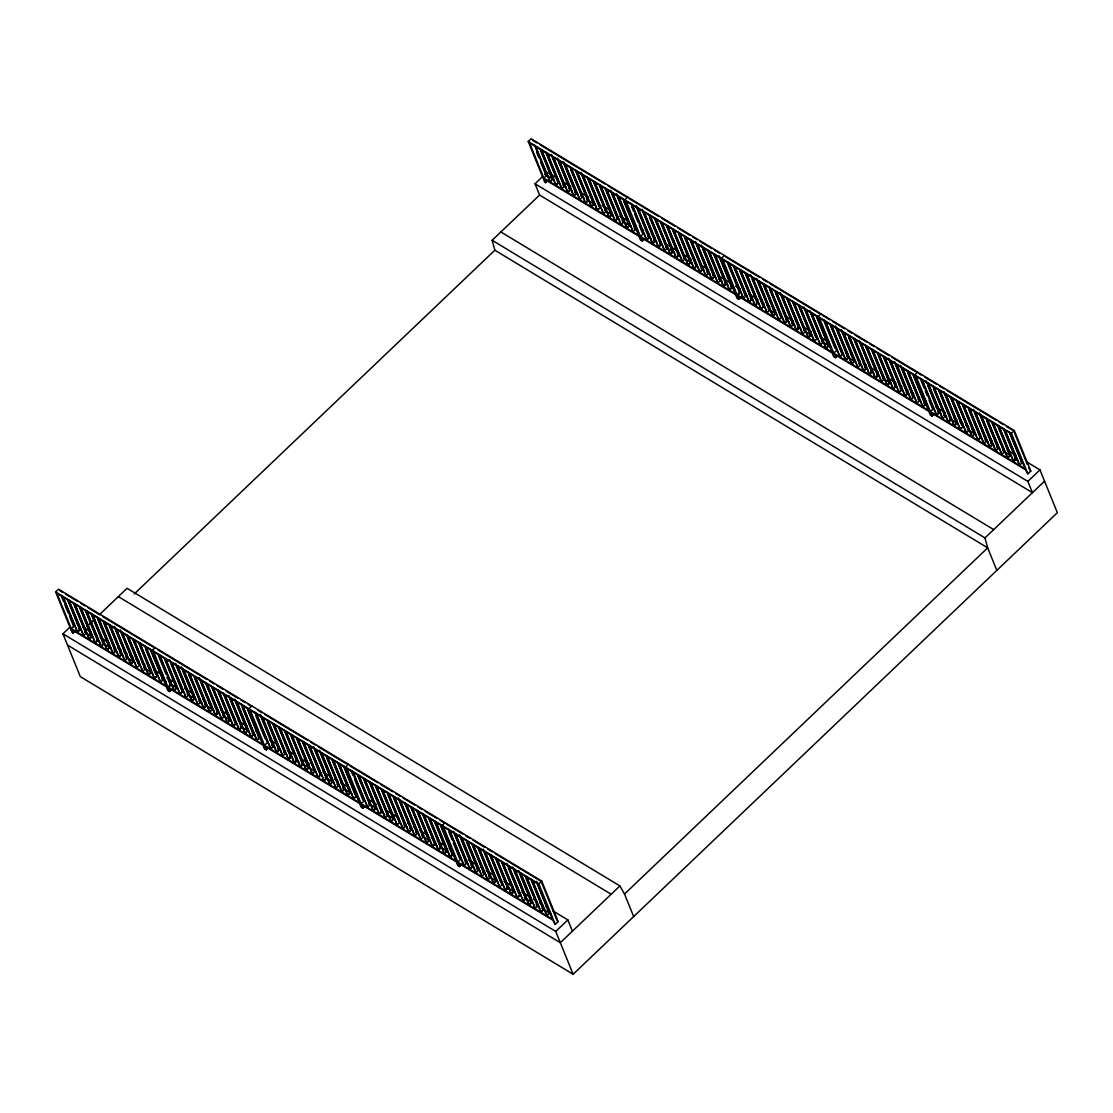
<?xml version="1.0" encoding="UTF-8"?>
<svg xmlns="http://www.w3.org/2000/svg" width="1113" height="1113" viewBox="0 0 1113 1113"><rect width="100%" height="100%" fill="white"/><g stroke="black" fill="none" stroke-linecap="round" stroke-linejoin="round"><path stroke-width="1.5" d="M75.03 631.308L73.096 633.158L72.122 632.574L55.65 592.005L58.558 589.222L541.711 881.037L558.183 921.606L555.276 924.374L552.855 920.187L458.153 862.992L459.613 866.596L462.521 863.827M548.584 179.889L545.676 182.657L544.716 182.073L528.23 141.504L531.138 138.735L1014.291 430.536L1030.777 471.105L1027.869 473.874L1025.435 469.686L930.732 412.492L932.207 416.095L934.141 414.245M1026.603 461.798L1039.959 469.867L1057.35 512.69L573.139 974.265L80.317 676.634L62.94 633.798L70.202 626.883M535.033 183.77L1027.856 481.414L1032.433 492.683L539.61 195.039L535.033 183.77L542.295 176.842M544.716 174.532L547.137 172.237M71.26 628.65L56.986 593.479L151.674 650.674L165.962 685.845L71.26 628.65L74.168 625.882L61.841 595.511M543.84 178.15L529.565 142.993L624.268 200.187L638.542 235.344L543.84 178.15L546.747 175.381L534.421 145.01M67.782 599.434L80.108 629.805L77.687 632.114L79.621 629.513L67.295 599.142M540.32 148.989L552.646 179.346L550.225 181.656L552.159 179.054L540.487 150.297M87.106 626.382L94.605 619.245M99.614 614.473L127.063 588.304L619.885 885.934L624.518 894.031L633.673 916.569M996.831 570.385L987.676 547.846L494.854 250.216L492.155 240.269L539.61 195.039M546.233 152.564L558.559 182.922L556.138 185.231L558.086 182.629L545.746 152.272M83.6 635.69L68.839 600.241L83.6 635.69L86.021 633.38L73.695 603.009M134.214 593.994L494.854 250.216M79.607 606.585L91.948 636.956L89.527 639.265L91.461 636.664L79.774 607.893M561.578 188.514L564.486 186.497L561.578 188.514L547.304 153.357L562.065 188.807M94.953 642.549L97.861 640.532L94.953 642.549L80.679 607.378L95.44 642.841M557.418 158.116L570.399 190.073L567.978 192.382L569.926 189.78L558.239 161.009M91.447 613.736L103.787 644.107L101.366 646.416L103.3 643.815L91.614 615.044M563.345 161.691L576.325 193.648L573.905 195.958L575.838 193.356L564.152 164.585M97.374 617.312L109.7 647.683L107.279 649.978L109.213 647.39L97.541 618.619M579.817 199.533L565.056 164.084L579.817 199.533L582.238 197.224L569.912 166.853M103.286 620.887L115.613 651.258L113.192 653.554L115.14 650.966L103.453 622.195M575.824 170.428L588.165 200.799L585.744 203.109L587.678 200.507L575.991 171.736M109.213 624.463L121.54 654.82L119.119 657.129L121.053 654.527L109.366 625.77M581.097 172.404L594.078 204.375L591.657 206.684L593.591 204.082L581.264 173.711M114.472 626.438L127.452 658.395L125.032 660.705L126.979 658.103L115.293 629.346M597.097 209.967L599.99 207.95L597.097 209.967L582.809 174.811L597.57 210.26M120.399 630.014L133.379 661.971L130.958 664.28L132.892 661.679L120.566 631.321M603.496 213.835L588.735 178.372L603.496 213.835L605.917 211.526L593.591 181.155M155.18 647.585L152.286 650.354L168.759 690.923M627.774 197.098L624.866 199.867L641.338 240.436L643.272 238.585M599.504 184.73L611.83 215.101L609.409 217.411L611.343 214.809L599.67 186.038M136.871 667.856L122.11 632.407L136.871 667.856L139.292 665.546L126.965 635.189M605.416 188.306L617.757 218.677L615.336 220.986L617.27 218.385L604.943 188.014M142.784 671.431L128.037 635.982L142.784 671.431L145.205 669.122L132.878 638.765M138.805 642.326L151.131 672.697L148.711 675.007L150.645 672.405L138.318 642.048M610.689 190.281L623.67 222.252L621.249 224.562L623.183 221.96L611.51 193.189M154.15 678.29L157.044 676.273L154.15 678.29L139.862 643.133L154.624 678.582M616.616 193.857L629.582 225.828L627.162 228.123L629.109 225.536L617.423 196.764M160.55 682.158L145.789 646.709L160.55 682.158L162.971 679.848L150.631 649.477M618.327 196.25L633.088 231.699L635.509 229.389L623.183 199.032M167.896 686.999L153.608 651.842L248.31 709.037L262.585 744.194L167.896 686.999L170.79 684.231L158.463 653.874M640.476 236.513L626.202 201.342L720.904 258.536L735.178 293.707L640.476 236.513L643.384 233.744L631.057 203.373M171.652 689.67L169.719 691.507L168.258 687.904L170.192 686.067M545.676 182.657L544.215 179.054L638.918 236.248L640.378 239.852L642.312 241.02L644.246 239.17M164.404 657.797L176.744 688.168L174.31 690.477L176.257 687.876L164.571 659.105M636.302 205.752L649.282 237.709L646.862 240.018L648.796 237.417L637.109 208.66M179.749 693.761L182.657 691.743L179.749 693.761L165.475 658.59L180.236 694.053M642.215 209.327L655.195 241.284L652.774 243.594L654.708 240.992L643.036 212.221M648.782 214.489L661.108 244.86L658.687 247.169L660.635 244.568L649.602 217.397M186.149 697.628L171.388 662.165L186.149 697.628L188.57 695.319L175.59 663.348M181.516 666.924L194.497 698.894L192.076 701.19L194.01 698.602L182.323 669.831M664.614 250.745L649.853 215.296L664.614 250.745L667.035 248.436L654.708 218.065M660.621 221.64L672.948 252.011L670.527 254.321L672.475 251.719L660.788 222.948M183.228 669.316L197.989 704.766L200.41 702.456L188.083 672.099M193.996 675.674L206.336 706.032L203.916 708.341L205.849 705.739L194.163 676.982M666.534 225.216L678.874 255.587L676.454 257.896L678.387 255.294L666.061 224.923M199.269 677.65L212.249 709.607L209.828 711.917L211.762 709.315L200.09 680.558M682.366 261.472L667.605 226.009L682.366 261.472L684.787 259.162L672.461 228.791M205.835 682.826L218.162 713.183L215.741 715.492L217.689 712.89L205.349 682.533M678.374 232.367L690.714 262.738L688.293 265.047L690.227 262.445L678.54 233.674M684.3 235.942L696.627 266.313L694.206 268.623L696.14 266.021L684.467 237.25M221.668 719.068L206.907 683.619L221.668 719.068L224.089 716.758L211.762 686.401M217.675 689.977L230.001 720.334L227.581 722.643L229.528 720.041L217.842 691.27M699.646 271.906L702.54 269.889L699.646 271.906L685.358 236.735L700.119 272.198M251.816 705.948L248.909 708.717L265.381 749.286M724.41 255.447L721.502 258.23L737.975 298.799M223.588 693.538L235.928 723.909L233.507 726.219L235.441 723.617L223.115 693.246M695.486 241.493L708.466 273.464L706.045 275.76L707.979 273.172L696.293 244.401M228.861 695.528L241.841 727.485L239.42 729.794L241.354 727.192L229.681 698.421M701.399 245.069L714.379 277.04L711.958 279.335L713.906 276.747L702.873 249.576M234.787 699.089L247.768 731.06L245.347 733.37L247.281 730.768L235.594 701.997M703.124 247.462L717.885 282.911L720.306 280.601L707.965 250.244M241.354 704.265L253.681 734.636L251.26 736.945L253.194 734.343L242.161 707.172M713.892 253.82L726.219 284.177L723.798 286.486L725.732 283.885L714.059 255.127M256.7 740.228L259.593 738.211L256.7 740.228L242.411 705.058L257.173 740.521M719.165 255.795L732.145 287.752L729.725 290.062L731.658 287.46L719.332 257.103M264.518 745.362L250.244 710.205L344.947 767.4L359.221 802.556L264.518 745.362L267.426 742.594L255.1 712.237M737.112 294.875L722.838 259.705L817.526 316.899L831.801 352.056L737.112 294.875L740.02 292.093L727.679 261.736M741.842 296.601L738.935 299.383L737.474 295.766L739.408 293.929M168.258 687.904L262.96 745.098L264.421 748.701L266.355 749.87L269.263 747.101M260.386 714.56L273.367 746.531L270.946 748.826L272.88 746.239L261.207 717.468M743.484 298.381L728.723 262.932L743.484 298.381L745.905 296.072L733.578 265.701M266.953 719.735L279.293 750.106L276.873 752.402L278.807 749.814L267.774 722.643M739.491 269.276L751.832 299.647L749.411 301.957L751.345 299.355L739.658 270.584M745.418 272.852L757.744 303.223L755.324 305.532L757.257 302.931L744.931 272.56M282.785 755.977L268.024 720.528L282.785 755.977L285.206 753.668L272.88 723.311M278.793 726.886L291.119 757.243L288.698 759.553L290.646 756.951L278.96 728.194M760.763 308.816L763.671 306.798L760.763 308.816L746.489 273.659L761.25 309.108M284.719 730.462L297.046 760.819L294.625 763.128L296.559 760.527L284.232 730.17M767.163 312.683L752.402 277.22L767.163 312.683L769.584 310.374L756.603 278.403M300.051 766.412L302.959 764.394L300.051 766.412L285.777 731.255L300.538 766.704M763.17 283.578L775.497 313.949L773.076 316.259L775.024 313.657L763.337 284.886M296.545 737.613L308.885 767.97L306.465 770.279L308.398 767.678L296.712 738.907M769.097 287.154L781.423 317.525L779.003 319.834L780.936 317.233L769.904 290.062M775.01 290.73L787.336 321.101L784.915 323.396L786.863 320.808L775.177 292.037M312.377 773.855L297.616 738.406L312.377 773.855L314.798 771.546L302.472 741.175M308.384 744.75L320.725 775.121L318.29 777.43L320.238 774.829L308.551 746.058M780.283 292.705L793.263 324.676L790.842 326.972L792.776 324.384L781.089 295.613M786.849 297.881L799.176 328.238L796.755 330.547L798.689 327.959L786.362 297.588M324.217 781.006L309.456 745.557L324.217 781.006L326.638 778.697L313.657 746.726M348.452 764.311L345.545 767.08L362.017 807.648M821.032 313.81L818.125 316.579L834.611 357.148M319.57 750.301L332.55 782.272L330.13 784.582L332.077 781.98L320.391 753.209M802.668 334.123L787.921 298.674L802.668 334.123L805.089 331.813L792.762 301.456M798.689 305.032L811.015 335.389L808.595 337.698L810.528 335.096L798.856 306.339M321.295 752.694L336.056 788.157L338.477 785.848L326.137 755.477M332.064 759.052L344.39 789.423L341.969 791.733L343.903 789.131L332.231 760.36M814.034 340.981L816.928 338.964L814.034 340.981L799.746 305.825L814.507 341.274M337.976 762.628L350.317 792.999L347.896 795.308L349.83 792.706L337.503 762.335M820.434 344.849L805.673 309.4L820.434 344.849L822.855 342.54L809.874 310.583M353.322 798.591L356.23 796.574L353.322 798.591L339.048 763.421L353.809 798.884M816.441 315.744L828.768 346.115L826.347 348.425L828.281 345.823L816.608 317.052M361.155 803.725L346.88 768.568L441.569 825.763L455.857 860.919L361.155 803.725L364.062 800.957L351.722 770.586M833.734 353.224L819.46 318.068L914.163 375.262L928.437 410.419L833.734 353.224L836.642 350.456L824.316 320.099M266.355 749.87L264.894 746.267L359.582 803.461L361.057 807.064L362.977 808.233L364.925 806.382M737.474 295.766L832.176 352.96L833.637 356.563L835.571 357.732L837.505 355.896M830.215 324.064L842.541 354.435L840.12 356.744L842.054 354.143L829.728 323.772M367.582 807.189L352.821 771.74L367.582 807.189L370.003 804.88L357.663 774.523M363.589 778.098L375.916 808.455L373.495 810.765L375.429 808.163L363.102 777.806M835.473 326.039L848.454 358.01L846.033 360.32L847.981 357.718L836.294 328.947M378.935 814.048L381.842 812.031L378.935 814.048L364.661 778.891L379.422 814.34M841.4 329.615L854.381 361.586L851.96 363.895L853.894 361.294L842.207 332.523M385.335 817.916L370.573 782.467L385.335 817.916L387.755 815.606L375.429 785.249M843.111 332.008L857.873 367.471L860.293 365.161L847.967 334.79M381.342 788.811L393.668 819.182L391.247 821.491L393.195 818.89L381.509 790.119M853.88 338.366L866.22 368.737L863.799 371.046L865.733 368.445L854.047 339.674M859.153 340.341L872.133 372.312L869.712 374.608L871.646 372.02L859.973 343.249M397.174 825.067L382.413 789.618L397.174 825.067L399.595 822.757L387.268 792.386M393.181 795.962L405.508 826.333L403.087 828.642L405.035 826.041L393.348 797.27M865.719 345.517L878.046 375.888L875.625 378.183L877.573 375.596L865.232 345.225M398.454 797.938L411.434 829.908L409.014 832.218L410.947 829.616L399.261 800.845M881.552 381.759L866.79 346.31L881.552 381.759L883.972 379.45L871.646 349.092M405.021 803.113L417.347 833.484L414.926 835.793L416.86 833.192L404.534 802.821M877.559 352.668L889.885 383.025L887.464 385.335L889.412 382.733L877.726 353.976M883.472 356.243L895.812 386.601L893.391 388.91L895.325 386.308L882.999 355.951M420.853 839.369L406.092 803.906L420.853 839.369L423.274 837.059L410.934 806.688M445.075 822.674L442.181 825.443L458.653 866.011M917.669 372.173L914.761 374.942L931.233 415.511M416.86 810.264L429.187 840.635L426.766 842.944L428.7 840.343L417.027 811.572M898.817 392.193L901.725 390.176L898.817 392.193L884.543 357.036L899.304 392.486M432.206 846.228L435.1 844.211L432.206 846.228L417.918 811.057L432.679 846.52M894.671 361.795L907.652 393.752L905.231 396.061L907.165 393.459L895.478 364.688M428.7 817.415L441.026 847.786L438.605 850.082L440.539 847.494L428.853 818.723M900.584 365.37L913.564 397.327L911.144 399.637L913.077 397.035L901.405 368.264M434.613 820.991L446.939 851.362L444.518 853.657L446.466 851.069L434.78 822.298M917.056 403.212L902.295 367.763L917.056 403.212L919.477 400.903L907.151 370.532M440.525 824.566L452.866 854.923L450.445 857.233L452.379 854.645L440.692 825.874M913.077 374.107L925.404 404.478L922.983 406.788L924.917 404.186L913.23 375.415M457.791 862.088L443.503 826.931L538.205 884.125L552.479 919.282L457.791 862.088L460.685 859.319L448.358 828.948M930.371 411.587L916.096 376.431L1010.799 433.625L1025.073 468.782L930.371 411.587L933.278 408.819L920.952 378.448M453.645 831.286L466.625 863.243L464.204 865.552L466.152 862.951L454.466 834.18M926.197 380.827L939.177 412.798L936.756 415.107L938.69 412.506L927.658 385.335M459.572 834.861L472.552 866.818L470.131 869.128L472.065 866.526L460.379 837.755M927.908 383.22L942.669 418.683L945.09 416.373L932.764 386.002M466.138 840.023L478.465 870.394L476.044 872.703L477.992 870.102L466.959 842.931M938.676 389.578L951.003 419.949L948.582 422.244L950.53 419.657L938.843 390.886M943.949 391.553L956.93 423.524L954.509 425.82L956.443 423.232L944.116 392.861M481.971 876.279L467.21 840.83L481.971 876.279L484.392 873.969L472.051 843.598M477.978 847.174L490.304 877.545L487.884 879.854L489.817 877.253L478.145 848.482M959.935 429.103L962.842 427.086L959.935 429.103L945.66 393.946L960.422 429.395M483.251 849.149L496.231 881.12L493.81 883.43L495.744 880.828L483.418 850.457M966.348 432.971L951.587 397.522L966.348 432.971L968.769 430.661L956.429 400.304M962.355 403.88L974.682 434.237L972.261 436.546L974.195 433.945L962.522 405.188M499.723 887.005L484.962 851.542L499.723 887.005L502.144 884.696L489.817 854.325M495.73 857.9L508.057 888.271L505.636 890.581L507.584 887.979L495.897 859.208M968.268 407.455L980.609 437.812L978.174 440.122L980.122 437.52L969.089 410.349M501.643 861.476L513.983 891.847L511.563 894.156L513.496 891.555L501.81 862.784M973.541 409.431L986.521 441.388L984.101 443.697L986.035 441.096L974.362 412.325M516.989 897.44L519.896 895.422L516.989 897.44L502.714 862.269L517.475 897.732M979.454 413.006L992.434 444.963L990.014 447.273L991.961 444.671L980.275 415.9M555.276 924.374L538.803 883.805L541.711 881.037M1027.869 473.874L1011.397 433.305L1014.291 430.536M986.021 418.168L998.361 448.539L995.94 450.848L997.874 448.247L986.841 421.076M523.402 901.293L508.641 865.844L523.402 901.293L525.823 898.998L512.843 867.027M518.755 870.603L531.736 902.573L529.315 904.869L531.249 902.281L519.576 873.51M1001.853 454.424L987.092 418.975L1001.853 454.424L1004.274 452.115L991.947 421.744M997.86 425.319L1010.201 455.69L1007.78 458L1009.714 455.398L998.027 426.627M520.467 872.995L535.228 908.445L537.649 906.135L525.322 875.778M531.249 879.353L543.575 909.711L541.155 912.02L543.088 909.418L531.416 880.661M1003.787 428.895L1016.113 459.266L1013.693 461.575L1015.626 458.973L1003.3 428.602M536.508 881.329L549.488 913.286L547.067 915.596L549.015 912.994L537.329 884.237M1019.605 465.151L1004.844 429.688L1019.605 465.151L1022.026 462.841L1009.7 432.47M573.139 974.265L555.749 931.442L567.853 919.908L553.008 910.935M1027.856 481.414L1039.959 469.867M619.885 885.934L560.326 942.711L67.517 645.081M624.518 894.031L987.676 547.846L984.977 537.913L1044.537 481.136M532.473 140.224L536.911 142.895M539.875 144.69L604.971 184.007M607.935 185.788L627.176 197.404M629.109 198.573L658.701 216.451M661.665 218.245L674.979 226.287M677.928 228.068L689.768 235.219M692.731 236.999L697.169 239.685M700.133 241.479L711.972 248.616M714.922 250.411L719.36 253.096M725.732 256.936L759.776 277.499M762.725 279.28L767.163 281.965M770.126 283.745L818.959 313.24M822.368 315.299L829.769 319.765M832.719 321.56L844.558 328.711M847.522 330.491L851.96 333.177M854.923 334.957L866.763 342.108M869.712 343.889L874.15 346.574M877.114 348.369L888.953 355.52M891.916 357.301L917.07 372.493M919.004 373.662L921.954 375.443M924.917 377.237L936.756 384.388M939.72 386.169L944.158 388.854M947.107 390.635L995.94 420.13M998.904 421.91L1003.342 424.596M1006.305 426.39L1012.218 429.966M528.23 141.504L1011.397 433.305M548.626 173.127L557.53 178.511M561.982 181.196L570.886 186.581M579.803 191.951L588.707 197.335M602.063 205.404L610.967 210.774M619.871 216.159L628.789 221.543M640.657 228.708L643.634 230.502M646.597 232.297L649.561 234.092M652.538 235.886L655.501 237.681M664.405 243.051L677.775 251.121M682.227 253.806L691.131 259.19M700.035 264.574L708.939 269.944M717.843 275.328L731.213 283.398M735.665 286.083L740.117 288.782M749.021 294.152L757.925 299.536M760.889 301.331L763.866 303.126M766.829 304.906L769.806 306.701M772.77 308.496L775.733 310.29M778.71 312.085L781.674 313.88M784.651 315.675L793.555 321.045M802.459 326.429L811.363 331.813M820.267 337.183L829.171 342.567M833.637 345.253L836.6 347.047M839.564 348.842L842.541 350.637M845.504 352.431L848.468 354.226M851.445 356.007L854.408 357.802M857.386 359.596L860.349 361.391M863.312 363.186L866.29 364.981M869.253 366.775L878.157 372.145M887.075 377.53L895.979 382.914M898.942 384.695L901.906 386.489M904.883 388.284L907.846 390.079M910.824 391.873L913.787 393.668M916.75 395.463L919.728 397.258M922.691 399.052L925.668 400.833M936.047 407.108L944.965 412.492M953.869 417.876L956.832 419.671M959.809 421.451L962.773 423.246M965.736 425.041L968.713 426.836M971.677 428.63L974.654 430.425M977.617 432.22L980.581 434.014M983.558 435.795L986.521 437.59M989.485 439.385L992.462 441.179M995.425 442.974L998.403 444.769M1007.307 450.153L1016.211 455.523M546.747 175.381L554.149 179.847M563.025 185.203L565.988 186.998M568.952 188.779L571.901 190.573M574.865 192.354L577.828 194.149M580.777 195.93L583.741 197.724M586.704 199.505L595.58 204.875M604.456 210.232L613.333 215.588M622.209 220.958L631.099 226.315M634.048 228.109L637.012 229.89M647.822 236.415L650.785 238.21M653.734 239.991L656.698 241.785M659.661 243.566L662.625 245.361M665.574 247.142L674.45 252.512M677.414 254.293L680.377 256.073M683.34 257.868L692.216 263.224M701.093 268.595L704.042 270.376M707.005 272.17L709.969 273.951M712.932 275.746L715.882 277.527M718.845 279.321L721.808 281.102M724.758 282.883L727.721 284.678M730.685 286.458L733.648 288.253M744.458 294.778L747.407 296.573M750.371 298.354L753.334 300.148M756.284 301.929L759.247 303.724M768.123 309.08L776.999 314.436M785.889 319.807L788.839 321.587M791.802 323.382L794.765 325.163M797.715 326.958L800.678 328.738M803.642 330.533L812.518 335.889M821.394 341.246L830.27 346.616M847.007 356.716L855.883 362.073M858.846 363.868L861.796 365.648M864.759 367.443L867.723 369.224M870.672 371.019L873.635 372.799M876.599 374.594L879.562 376.375M882.512 378.17L891.388 383.526M900.264 388.882L903.227 390.677M906.191 392.458L909.154 394.252M912.104 396.033L915.067 397.828M918.03 399.609L920.98 401.403M923.943 403.184L926.906 404.979M937.716 411.504L940.68 413.285M943.629 415.079L946.593 416.86M949.556 418.655L958.432 424.011M967.308 429.368L976.184 434.738M985.061 440.094L988.024 441.889M990.987 443.67L993.937 445.464M996.9 447.245L999.864 449.04M1002.827 450.821L1011.703 456.177M1014.653 457.972L1017.616 459.752M1020.579 461.547L1023.543 463.328M582.238 197.224L570.719 169.76M605.917 211.526L593.744 182.462M635.509 229.389L623.99 201.94M667.035 248.436L654.875 219.372M684.787 259.162L672.628 230.099M769.584 310.374L757.424 281.311M805.089 331.813L792.929 302.764M822.855 342.54L810.681 313.476M860.293 365.161L848.774 337.698M919.477 400.903L907.971 373.439M945.09 416.373L933.57 388.91M968.769 430.661L956.596 401.612M1004.274 452.115L992.114 423.051M1022.026 462.841L1009.867 433.778M677.775 255.197L680.739 256.978M1015.028 458.876L1017.978 460.657M1030.777 471.105L1028.829 468.114M738.935 299.383L737.001 298.214L735.54 294.597L640.838 237.417L642.312 241.02M932.207 416.095L930.273 414.926L928.799 411.323L834.11 354.129L835.571 357.732M500.878 231.963L993.7 529.607M492.155 240.269L984.977 537.913M118.354 596.61L611.176 894.254M59.893 590.711L62.843 592.506M65.806 594.286L77.646 601.437M80.609 603.232L85.047 605.903M87.997 607.698L99.836 614.849M102.799 616.63L153.107 647.015M158.004 649.964L206.823 679.459M209.787 681.239L214.225 683.925M217.188 685.719L223.101 689.295M226.064 691.076L237.904 698.227M240.853 700.007L245.305 702.693M248.255 704.487L251.218 706.268M257.59 710.122L262.028 712.793M264.991 714.588L307.898 740.507M310.861 742.288L315.299 744.973M318.248 746.753L346.366 763.741M349.788 765.8L377.891 782.773M380.855 784.568L392.694 791.705M395.658 793.499L400.096 796.185M403.045 797.965L414.885 805.116M417.848 806.897L422.286 809.582M425.249 811.377L437.075 818.514M440.038 820.309L444.477 822.994M446.41 824.163L462.688 833.985M465.651 835.78L470.089 838.451M473.053 840.245L484.878 847.396M487.842 849.177L492.28 851.862M495.243 853.643L541.113 881.343M55.65 592.005L538.803 883.805M76.519 623.169L79.496 624.95M82.459 626.744L91.363 632.128M94.341 633.923L97.304 635.718M100.267 637.512L109.185 642.883M118.089 648.267L121.053 650.062M124.03 651.856L126.993 653.637M129.957 655.432L132.934 657.226M135.897 659.021L138.875 660.816M141.838 662.611L144.801 664.405M147.779 666.2L150.742 667.981M153.719 669.776L162.623 675.16M167.075 677.845L175.979 683.229M184.883 688.613L193.787 693.983M202.691 699.367L205.668 701.162M208.632 702.957L211.609 704.738M214.572 706.532L217.536 708.327M220.513 710.122L229.417 715.506M238.321 720.876L247.225 726.26M256.129 731.644L259.106 733.425M269.499 739.714L278.403 745.084M287.307 750.468L296.211 755.838M300.663 758.537L309.567 763.908M322.937 771.977L331.841 777.361M334.804 779.156L337.782 780.95M340.745 782.745L349.649 788.115M367.471 798.87L376.375 804.254M385.279 809.638L398.635 817.707M407.539 823.077L410.516 824.872M413.48 826.667L416.457 828.462M419.42 830.256L428.324 835.626M431.288 837.421L434.265 839.216M437.228 841.011L446.132 846.395M449.109 848.189L452.073 849.97M468.406 859.834L477.31 865.218M480.273 867.013L483.251 868.808M486.214 870.603L495.118 875.973M504.036 881.357L512.94 886.727M521.844 892.111L530.748 897.495M533.711 899.29L536.689 901.071M539.652 902.866L542.629 904.66M545.593 906.455L548.556 908.25M78.606 628.553L81.569 630.348M84.518 632.128L93.395 637.499M102.285 642.855L111.161 648.211M114.11 650.006L117.074 651.787M120.037 653.581L123 655.362M125.95 657.157L134.826 662.513M143.716 667.87L152.592 673.24M161.468 678.596L165.907 681.281M170.79 684.231L178.191 688.71M187.067 694.067L195.944 699.423M198.907 701.218L201.87 702.999M204.834 704.793L213.71 710.15M216.659 711.944L219.623 713.725M222.586 715.52L231.462 720.876M240.338 726.233L249.215 731.603M252.178 733.384L255.141 735.178M258.091 736.959L261.054 738.754M271.864 745.279L274.828 747.06M277.791 748.854L280.74 750.635M283.704 752.43L286.667 754.211M289.617 756.005L292.58 757.786M295.543 759.581L298.507 761.362M301.456 763.156L316.259 772.088M325.135 777.444L334.011 782.815M336.975 784.595L339.924 786.39M342.887 788.171L351.764 793.527M368.5 803.642L377.377 808.998M386.253 814.354L395.129 819.725M404.005 825.081L406.968 826.876M409.932 828.656L412.881 830.451M415.845 832.232L418.808 834.027M421.771 835.807L430.648 841.164M439.524 846.534L448.4 851.89M451.363 853.685L454.313 855.466M465.123 862.005L468.086 863.785M471.049 865.566L474.013 867.361M476.962 869.142L479.926 870.936M482.889 872.717L485.838 874.512M488.802 876.293L497.678 881.663M506.554 887.019L515.444 892.376M524.32 897.746L533.197 903.102M536.146 904.897L539.109 906.678M542.073 908.472L550.949 913.829M86.021 633.38L73.861 604.317M145.205 669.122L133.045 640.058M162.971 679.848L150.798 650.785M188.57 695.319L176.411 666.256M200.41 702.456L188.89 675.007M224.089 716.758L211.929 687.695M285.206 753.668L273.047 724.619M314.798 771.546L302.639 742.482M326.638 778.697L314.478 749.633M338.477 785.848L326.958 758.384M370.003 804.88L357.829 775.831M387.755 815.606L375.596 786.543M399.595 822.757L388.075 795.294M423.274 837.059L411.1 807.996M525.823 898.998L513.649 869.935M537.649 906.135L526.143 878.686M96.72 640.184L99.683 641.964M295.905 760.471L298.868 762.266M380.702 811.683L383.665 813.478M433.973 843.863L436.922 845.643M557.223 921.021L558.183 921.606M169.719 691.507L167.785 690.352L166.324 686.735L71.622 629.541L73.096 633.158M459.613 866.596L457.68 865.427L456.219 861.824L361.516 804.629L362.977 808.233M62.94 633.798L555.749 931.442M1014.346 432.456L1027.327 464.413M1013.693 461.575L998.931 426.112L1013.206 461.283M1007.78 458L993.019 422.55L1007.293 457.707M995.94 450.848L981.179 415.399L995.453 450.556M990.014 447.273L975.252 411.824L989.54 446.981M984.101 443.697L969.34 408.248L983.614 443.405M978.174 440.122L963.427 404.673L977.701 439.83M972.261 436.546L957.5 401.097L971.774 436.254M950.516 396.729L962.842 427.086M950.029 396.437L961.715 425.208M954.509 425.82L939.748 390.371L954.022 425.528M948.582 422.244L933.821 386.795L948.109 421.966M928.395 383.512L942.669 418.683M936.756 415.107L921.995 379.644L936.27 414.815M920.841 379.978L923.999 387.783M925.265 390.9L927.171 395.574M929.077 400.263L932.875 409.626M922.983 406.788L908.222 371.339L922.496 406.495M896.869 364.48L911.144 399.637M896.382 364.188L910.657 399.344M905.231 396.061L890.47 360.612L904.744 395.769M888.744 358.219L901.725 390.176M889.565 361.113L900.598 388.284M893.391 388.91L878.63 353.461L892.904 388.618M887.464 385.335L872.703 349.885L886.991 385.042M871.159 348.8L882.832 377.571M875.625 378.183L860.864 342.734L875.152 377.891M869.712 374.608L854.951 339.159L869.225 374.316M863.799 371.046L849.038 335.583L863.312 370.754M843.598 332.3L857.873 367.471M851.96 363.895L837.199 328.432L851.473 363.603M846.033 360.32L831.272 324.857L845.56 360.028M840.12 356.744L825.359 321.295L839.633 356.452M824.204 321.615L834.973 348.146M826.347 348.425L811.586 312.976L825.86 348.132M803.948 307.007L816.928 338.964M804.115 308.315L815.801 337.072M808.595 337.698L793.833 302.249L808.108 337.406M796.755 330.547L781.994 295.098L796.268 330.255M790.842 326.972L776.081 291.523L790.355 326.679M784.915 323.396L770.154 287.947L784.428 323.118M779.003 319.834L764.241 284.372L778.516 319.542M758.802 281.088L773.076 316.259M758.315 280.796L772.603 315.967M750.691 274.828L763.671 306.798M752.151 279.335L762.53 304.906M755.324 305.532L740.562 270.083L754.837 305.24M749.411 301.957L734.65 266.508L748.924 301.665M733.091 265.409L744.778 294.18M727.568 263.252L739.616 292.9M729.725 290.062L714.963 254.613L729.238 289.77M723.798 286.486L709.037 251.037L723.311 286.194M708.132 251.552L719.165 278.723M703.597 247.754L717.885 282.911M711.958 279.335L697.197 243.886L711.485 279.043M706.045 275.76L691.284 240.311L705.559 275.468M690.213 239.518L702.54 269.889M690.38 240.825L701.413 267.996M694.206 268.623L679.445 233.16L693.719 268.33M688.293 265.047L673.532 229.584L687.806 264.755M676.454 257.896L661.692 222.447L675.967 257.604M670.527 254.321L655.766 218.871L670.054 254.028M658.687 247.169L643.94 211.72L658.214 246.877M652.774 243.594L638.013 208.145L652.288 243.302M646.862 240.018L632.101 204.569L646.375 239.726M631.572 206.462L633.478 211.136M634.744 214.253L637.916 222.057M639.182 225.174L642.34 232.979M618.814 196.542L633.088 231.699M627.162 228.123L612.414 192.674L626.689 227.831M621.249 224.562L606.488 189.099L620.762 224.269M615.336 220.986L600.575 185.523L614.849 220.694M609.409 217.411L594.648 181.948L608.922 217.118M587.664 177.579L599.99 207.95M587.177 177.287L598.864 206.058M591.657 206.684L576.896 171.235L591.17 206.392M585.744 203.109L570.983 167.66L585.257 202.816M559.616 160.801L573.905 195.958M559.143 160.509L573.418 195.665M567.978 192.382L553.217 156.933L567.505 192.09M551.505 154.54L564.486 186.497M552.312 157.448L563.345 184.605M556.138 185.231L541.377 149.782L555.665 184.939M550.225 181.656L535.464 146.206L549.739 181.363M536.842 152.773L538.748 157.462M540.64 162.136L546.344 176.188M567.853 919.908L572.43 931.178M541.767 882.943L555.387 916.514M555.749 917.418L556.737 919.811M547.067 915.596L532.306 880.146L546.594 915.303M541.155 912.02L526.393 876.571L540.668 911.728M520.954 873.288L535.228 908.445M515.041 869.712L529.315 904.869M514.554 869.42L528.828 904.577M506.916 863.451L519.896 895.422M508.377 867.959L518.769 893.53M511.563 894.156L496.801 858.693L511.076 893.864M505.636 890.581L490.875 855.118L505.163 890.289M489.33 854.033L501.017 882.804M493.81 883.43L479.049 847.981L493.323 883.138M487.884 879.854L473.122 844.405L487.397 879.562M472.218 844.906L483.251 872.077M461.77 837.546L476.044 872.703M461.283 837.254L475.571 872.411M470.131 869.128L455.37 833.679L469.644 868.836M464.204 865.552L449.443 830.103L463.731 865.26M448.887 832.037L452.045 839.842M453.311 842.958L459.655 858.554M436.157 822.076L450.445 857.233M435.684 821.784L449.958 856.94M444.518 853.657L429.757 818.208L444.031 853.365M438.605 850.082L423.844 814.633L438.119 849.803M422.773 813.84L435.1 844.211M422.286 813.547L433.973 842.318M426.766 842.944L412.005 807.481L426.279 842.652M414.926 835.793L400.165 800.344L414.439 835.501M409.014 832.218L394.252 796.769L408.527 831.926M403.087 828.642L388.326 793.193L402.614 828.35M391.247 821.491L376.486 786.042L390.774 821.199M369.502 781.674L381.842 812.031M369.029 781.382L380.702 810.139M373.495 810.765L358.734 775.316L373.008 810.473M350.985 770.558L352.891 775.232M354.783 779.921L363.019 800.205M343.903 766.203L356.23 796.574M343.416 765.911L355.103 794.682M347.896 795.308L333.135 759.845L347.409 795.016M341.969 791.733L327.208 756.27L341.482 791.44M321.782 752.986L336.056 788.157M315.855 749.425L330.13 784.582M315.369 749.132L329.657 784.289M318.29 777.43L303.543 741.981L317.817 777.138M306.465 770.279L291.703 734.83L305.978 769.987M290.632 734.037L302.959 764.394M290.799 735.345L301.832 762.502M294.625 763.128L279.864 727.679L294.138 762.836M288.698 759.553L273.937 724.104L288.225 759.261M262.585 717.245L276.873 752.402M262.112 716.953L276.386 752.11M270.946 748.826L256.185 713.377L270.459 748.548M255.614 715.311L265.117 738.712M247.267 707.84L259.593 738.211M247.434 709.148L258.466 736.319M236.986 701.788L251.26 736.945M236.499 701.496L250.773 736.653M245.347 733.37L230.586 697.921L244.86 733.077M239.42 729.794L224.659 694.345L238.933 729.502M233.507 726.219L218.746 690.77L233.02 725.926M227.581 722.643L212.82 687.194L227.108 722.351M215.741 715.492L200.98 680.043L215.268 715.2M209.828 711.917L195.067 676.467L209.341 711.624M203.916 708.341L189.154 672.892L203.429 708.049M183.715 669.609L197.989 704.766M177.802 666.033L192.076 701.19M177.315 665.741L191.589 700.898M169.677 659.772L182.657 691.743M171.138 664.28L181.53 689.851M174.31 690.477L159.562 655.014L173.837 690.185M158.352 655.39L165.962 674.116M167.228 677.233L170.386 685.038M144.718 645.902L157.044 676.273M145.539 648.809L155.917 674.381M148.711 675.007L133.95 639.558L148.224 674.715M126.479 634.897L138.165 663.654M130.958 664.28L116.197 628.831L130.471 663.988M125.032 660.705L110.27 625.256L124.545 660.412M119.119 657.129L104.358 621.68L118.632 656.837M98.918 618.397L113.192 653.554M98.431 618.105L112.719 653.261M107.279 649.978L92.518 614.529L106.792 649.7M101.366 646.416L86.605 610.954L100.88 646.124M85.534 610.161L97.861 640.532M85.047 609.868L96.734 638.639M89.527 639.265L74.766 603.803L89.04 638.973M77.687 632.114L62.926 596.665L77.2 631.822M61.73 597.027L63.622 601.716M64.888 604.832L68.06 612.637M69.326 615.753L73.764 626.675"/></g></svg>
